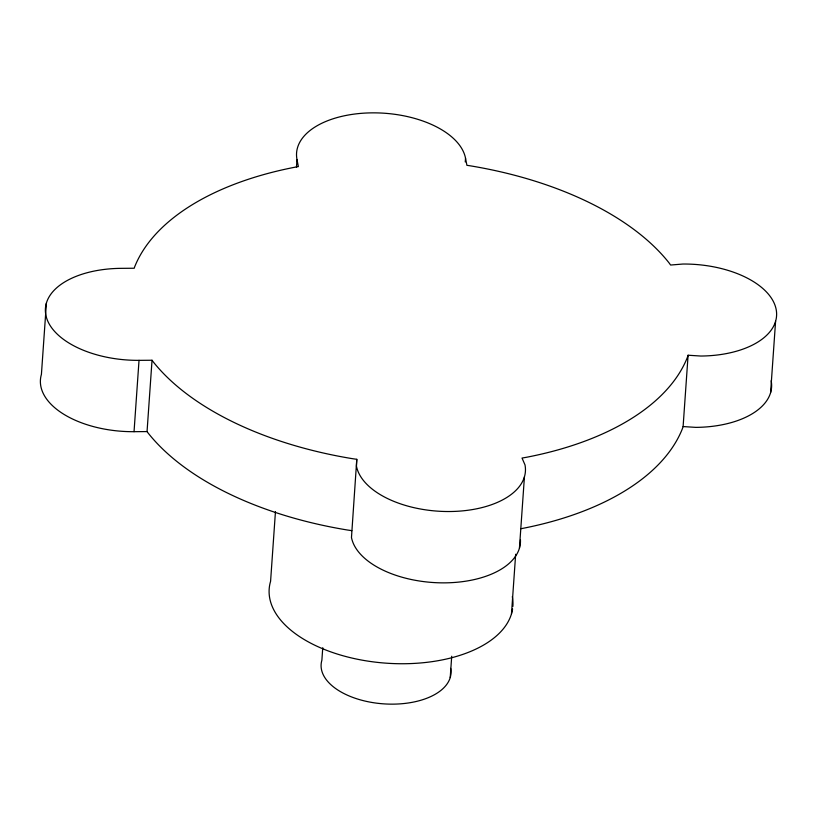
<?xml version="1.0" encoding="UTF-8"?>
<svg xmlns="http://www.w3.org/2000/svg" width="817" height="817" viewBox="0 0 817 817"><rect width="100%" height="100%" fill="white"/><g stroke="black" fill="none" stroke-linecap="round" stroke-linejoin="round"><path stroke-width="1.23" d="M356.784 459.317L356.457 466.17A84.886 45.732 4 0 0 449.646 511.524A84.886 45.732 4 0 0 524.994 464.873L522.022 458.051L526.066 457.357A282.948 152.442 4 0 0 687.322 357.529L688.098 355.232L700.802 356.038A84.886 45.732 4 0 0 776.15 309.388A84.886 45.732 4 0 0 682.961 264.034L670.604 265.035L668.949 262.757A282.948 152.442 4 0 0 469.52 165.698L466.905 165.32L465.527 158.212A84.886 45.732 4 0 0 372.338 112.858A84.886 45.732 4 0 0 296.99 159.509L298.368 166.607L295.917 167.025A282.948 152.442 4 0 0 134.662 266.853L134.192 268.242L121.182 268.344A84.886 45.732 4 0 0 45.834 314.994A84.886 45.732 4 0 0 139.023 360.348L152.033 360.246L153.045 361.625A282.948 152.442 4 0 0 352.474 458.684L356.784 459.317L351.473 537.504A84.886 45.732 4 0 0 441.354 582.848A84.886 45.732 4 0 0 520.449 539.812M46.406 303.066L41.412 374.4A84.886 45.732 4 0 0 134.039 431.682L147.05 431.58L148.051 432.959A282.948 152.442 4 0 0 347.48 530.019L351.8 530.652M134.039 431.682L139.023 360.348M147.05 431.58L152.033 360.246M296.469 167.015L296.99 159.509M275.452 511.656L270.58 581.306A122.152 65.809 4 0 0 376.555 662.281A122.152 65.809 4 0 0 512.576 608.951M322.756 647.707L321.878 660.228A65.074 35.06 4 0 0 384.398 703.907A65.074 35.06 4 0 0 450.657 668.377M465.261 161.97L465.527 158.212M450.228 677.528L451.709 656.245M511.493 613.771L515.66 554.253M519.438 548.146L524.432 476.801M521.083 528.691A282.948 152.442 4 0 0 682.338 428.864L683.104 426.566L688.098 355.232M770.594 392.65L775.588 321.316M683.104 426.566L695.818 427.373A84.886 45.732 4 0 0 771.166 380.732M512.31 596.604A122.152 65.809 4 0 1 512.862 606.49"/></g></svg>
